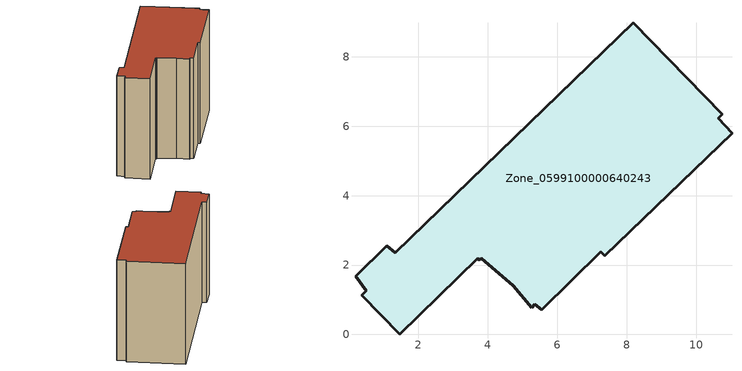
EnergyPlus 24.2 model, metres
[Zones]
Zone_0599100000640243
 floor ground (C_G): 7.38,2.26 7.26,2.38 5.55,0.7 5.36,0.87 5.26,0.77 4.74,1.41 3.82,2.19 3.76,2.14 3.71,2.19 1.47,0 0.37,1.13 0.5,1.26 0.19,1.68 1.09,2.55 1.33,2.36 8.19,8.99 10.76,6.35 10.64,6.23 11.04,5.79 z0
 wall outside (C_F): 1.47,0 3.71,2.19 3.76,2.14 3.82,2.19 4.74,1.41 5.26,0.77 5.36,0.87 5.55,0.7 7.26,2.38 7.38,2.26 11.04,5.79 10.64,6.23 10.76,6.35 8.19,8.99 1.33,2.36 1.09,2.55 0.19,1.68 0.5,1.26 0.37,1.13 1.47,0 z0:6.73
 roof outside (C_R): 8.19,8.99 1.33,2.36 1.09,2.55 0.19,1.68 0.5,1.26 0.37,1.13 1.47,0 3.71,2.19 3.76,2.14 3.82,2.19 4.74,1.41 5.26,0.77 5.36,0.87 5.55,0.7 7.26,2.38 7.38,2.26 11.04,5.79 10.64,6.23 10.76,6.35 z6.73
[BUILDING]
Pand.0599100000640243: North Axis=0; Terrain=City; Loads Convergence Tolerance Value=0.04; Temperature Convergence Tolerance Value=0.4; Solar Distribution=FullExterior; Maximum Number of Warmup Days=25; Minimum Number of Warmup Days=1
[Site:Location]
Rotterdam.The.Hague.AP_ZH_NLD Design_Conditions: Latitude=51.96; Longitude=4.45; Time Zone=1; Elevation=-4.5
[SITE:GROUNDTEMPERATURE:BUILDINGSURFACE]
18, 18, 18, 18, 18, 18, 18, 18, 18, 18, 18, 18
[MATERIAL] Thermal Absorptance=0.9; Solar Absorptance=0.7; Visible Absorptance=0.7
Name | Roughness | Thickness | Conductivity | Density | Specific Heat
G.TI.1946 | MediumSmooth | 0.15 | 1 | 540 | 1210
F.TI.1946 | Rough | 0.3 | 0.857143 | 1920 | 840
R.TI.1946 | MediumRough | 0.2 | 0.1 | 1500 | 1000
[CONSTRUCTION]
C_G: G.TI.1946
C_F: F.TI.1946
C_R: R.TI.1946
[ZONE]
Zone_0599100000640243: Type=1; Multiplier=1; Ceiling Height=Autocalculate; Volume=Autocalculate; Floor Area=autocalculate; Part of Total Floor Area=Yes
[ZONEINFILTRATION:DESIGNFLOWRATE]
Infil_Zone_0599100000640243: Zone or ZoneList or Space or SpaceList=Zone_0599100000640243; Schedule=AlwaysOn; Design Flow Rate Calculation Method=Flow/Area; Flow Rate per Floor Area=0.003; Constant Term Coefficient=1; Temperature Term Coefficient=0; Velocity Term Coefficient=0; Velocity Squared Term Coefficient=0
[HVACTEMPLATE:ZONE:IDEALLOADSAIRSYSTEM]
Zone_0599100000640243: Maximum Heating Supply Air Temperature=50; Minimum Cooling Supply Air Temperature=13; Maximum Heating Supply Air Humidity Ratio=0.0156; Minimum Cooling Supply Air Humidity Ratio=0.0077; Heating Limit=NoLimit; Cooling Limit=NoLimit; Dehumidification Control Type=ConstantSensibleHeatRatio; Cooling Sensible Heat Ratio=0.7; Dehumidification Setpoint=60; Humidification Control Type=None; Humidification Setpoint=30; Outdoor Air Method=None; Outdoor Air Flow Rate per Person=0.00944; Outdoor Air Flow Rate per Zone Floor Area=0; Outdoor Air Flow Rate per Zone=0; Demand Controlled Ventilation Type=None; Outdoor Air Economizer Type=NoEconomizer; Heat Recovery Type=None; Sensible Heat Recovery Effectiveness=0.7; Latent Heat Recovery Effectiveness=0.65
[ZONECONTROL:THERMOSTAT]
ThermostatControl_Zone_0599100000640243: Zone or ZoneList=Zone_0599100000640243; Control Type Schedule=DualSetpointControlType; Control 1=Thermostat_Zone_0599100000640243; Temperature Difference Between Cutout And Setpoint=0
[THERMOSTATSETPOINT:DUALSETPOINT]
Thermostat_Zone_0599100000640243: Heating Setpoint Temperature Schedule=HeatingSetpoint_Zone_0599100000640243; Cooling Setpoint Temperature Schedule=CoolingSetpoint_Zone_0599100000640243
[SCHEDULE:COMPACT]
HeatingSetpoint_Zone_0599100000640243: Through: 12/31, For: AllDays, Until: 24:00, 21
CoolingSetpoint_Zone_0599100000640243: Through: 12/31, For: AllDays, Until: 24:00, 24
DualSetpointControlType: Through: 12/31, For: AllDays, Until: 24:00, 4
AlwaysOn: Through: 12/31, For: AllDays, Until: 24:00, 1
